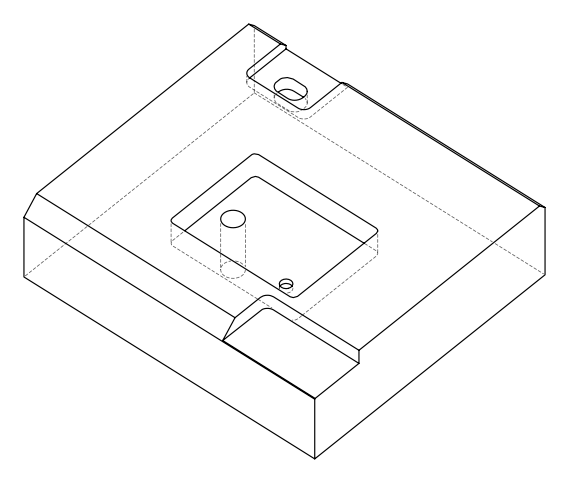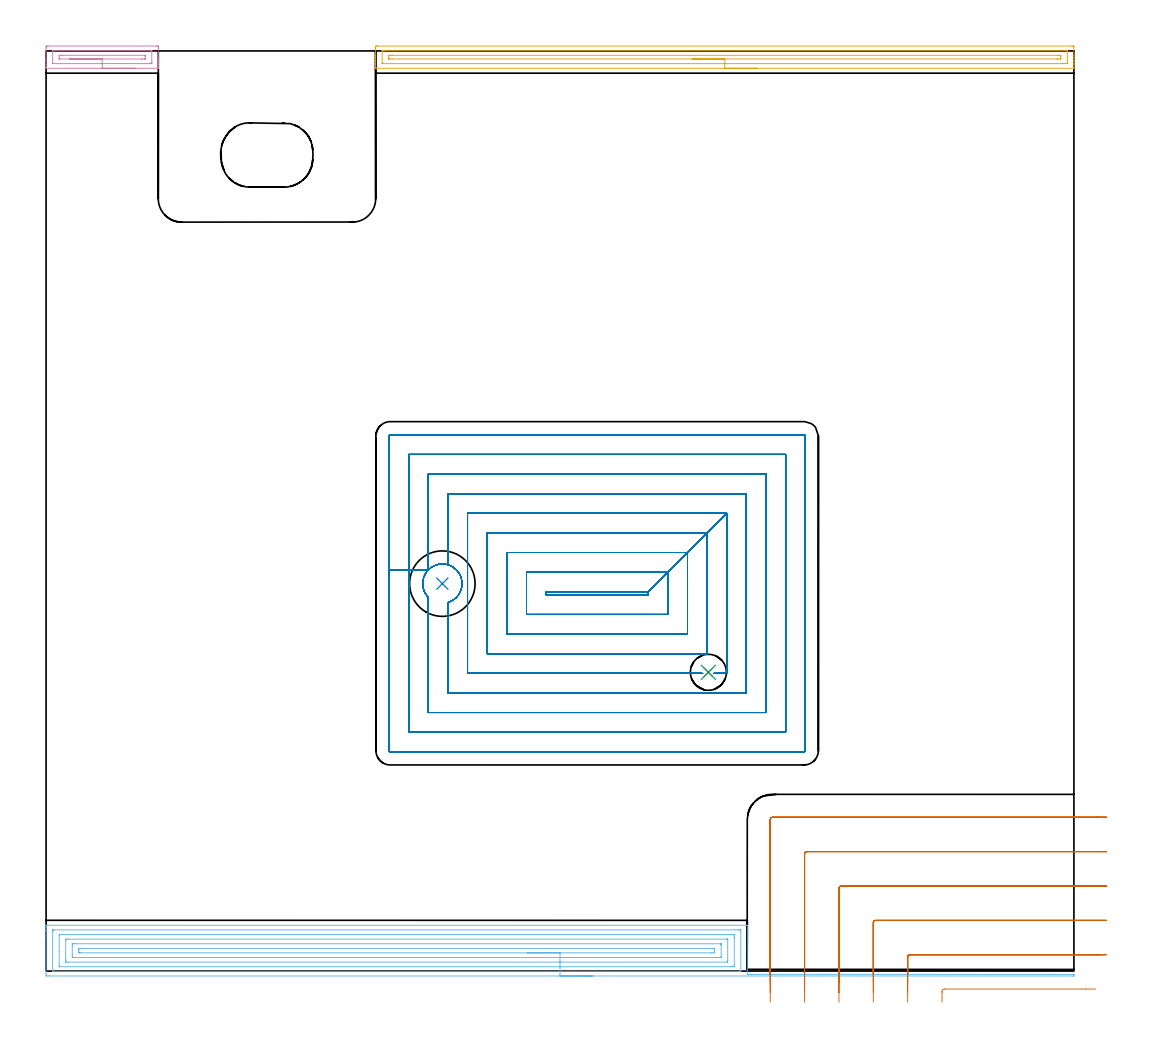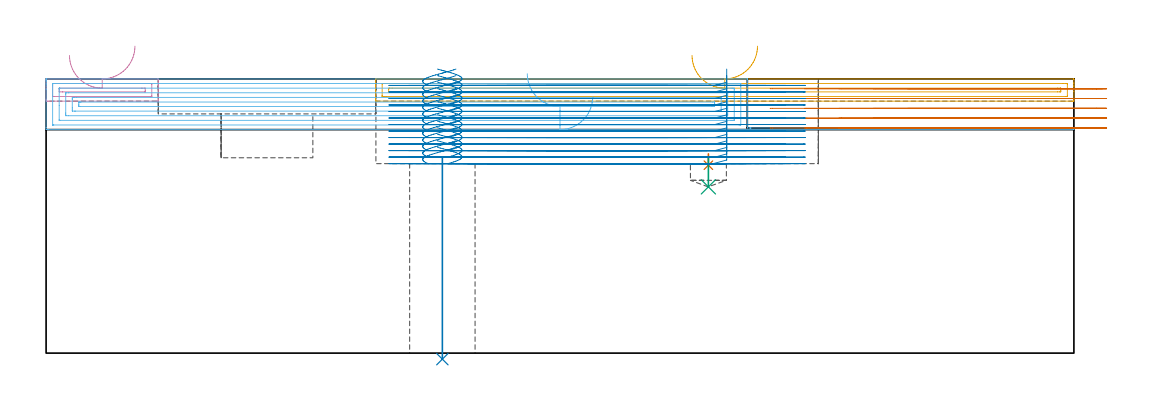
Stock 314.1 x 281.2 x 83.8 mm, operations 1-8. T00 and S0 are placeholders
(PLAN: 10 operations, 6 tool changes, 94.3 min)
(1 SPOT_DRILL | STEP1POCKET | NXT0321_9005460120000 | 0.03 min | 2820 mm3)
(2 INDEXABLE_INSERT_DRILL_THROUGH_HOLE_FROM_SOLID | STEP1HOLE | NXT0302_011 | 0.25 min | 26299 mm3)
(3 DRILL_BLIND_HOLE_INTO_CENTER | STEP1POCKET | NXT0301_081 | 0.04 min | 622 mm3)
(4 AREA_MILL | FG_CHAMFER_SURFACE | UGT0205_001 | 1 min | 894 mm3)
(5 AREA_MILL_1 | FG_CHAMFER_SURFACE_1 | UGT0205_001 | 5.3 min | 5034 mm3)
(6 AREA_MILL_2 | FG_CHAMFER_SURFACE_2 | UGT0205_001 | 11.34 min | 35741 mm3)
(7 MILL_CORNER_NOTCH_RECTANGULAR | CORNER_NOTCH_RECTANGULAR | UGT0201_103 | Follow Part, ap 3.5, ae 75% | 6.31 min | 70674 mm3)
(8 MILL_RECTANGULAR_POCKET | POCKET_RECTANGULAR_STRAIGHT | NXT0201_009 | Follow Part, ap 2, ae 75% | 64.68 min | 355910 mm3)
(9 MILL_RECTANGULAR_POCKET_1 | POCKET_RECTANGULAR_STRAIGHT_1 | UGT0201_103 | Follow Part, ap 3.5, ae 75% | 1.23 min | 11637 mm3)
(10 MILL_SLOT | SLOT_PARTIAL_RECTANGULAR | UGT0201_103 | Follow Part, ap 3.5, ae 75% | 4.06 min | 31557 mm3)
(TOOL NXT0321_9005460120000 | NC Spot Drill, 142deg, 12mm, Carbide, Uncoated | D12 PA142 FL30 Z2)
(TOOL NXT0302_011 | Index. Insert Drill 20mm [880-D2000L25-05] | D20 PA176 FL100 Z2)
(TOOL NXT0301_081 | Carbide Drill 11mm [860.1-1100-033A1-MM 2214] | D11 PA140 FL55 Z2)
(TOOL UGT0205_001 | Chamfer Mill 20 x 3 x 45 deg. | D20 FL50 Z2)
(TOOL UGT0201_103 | End Mill 14 mm | D14 FL19 Z2)
(TOOL NXT0201_009 | ENDMILL 8mm [2P460-0800-NA 1630] | D8 FL26 Z6)
(OP 1 SPOT_DRILL)
G17 G21 G94 G90
T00 M6
G54
G17 G0 G90 X202.4 Y91.3 S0 M3
G43 Z93.8 H0
G94 G81 G98 Z57.427 F250. R60.9
G80
M5
M2
(OP 2 INDEXABLE_INSERT_DRILL_THROUGH_HOLE_FROM_SOLID)
G17 G21 G94 G90
T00 M6
G54
G17 G0 G90 X121.1 Y118.4 S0 M3
G43 Z93.8 H1
G94 G81 G98 Z-1.849 F250. R59.9
G80
M5
M2
(OP 3 DRILL_BLIND_HOLE_INTO_CENTER)
G17 G21 G94 G90
T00 M6
G54
G17 G0 G90 X202.4 Y91.3 S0 M3
G43 Z93.8 H1
G94 G81 G98 Z50.8 F250. R59.9
G80
M5
M2
(OP 4 AREA_MILL)
G17 G21 G94 G90
T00 M6
G54
G17 G0 G90 X27.15 Y275.9 S1061 M3
G43 Z93.8 H0
G94 G1 X27.112 Z92.928 F250.
X26.998 Z92.063
X26.809 Z91.212
X26.547 Z90.38
X26.213 Z89.574
X25.81 Z88.8
X25.342 Z88.064
X24.81 Z87.372
X24.221 Z86.729
X23.578 Z86.14
X22.886 Z85.608
X22.15 Z85.14
X21.376 Z84.737
X20.57 Z84.403
X19.738 Z84.141
X18.887 Z83.952
X18.022 Z83.838
X17.15 Z83.8
X0.173
X0.01 Y275.902 Z83.788
X0.002 Y276.031 Z83.661
X0. Y276.166 Z83.534
Y276.438 Z83.262
Y277.116 Z82.579
Y278.329 Z81.368
Y278.863 Z80.831
Y282.09 Z77.606
X0.003 Y282.358 Z77.339
X0.01 Y282.693 Z77.004
X0.273 Y282.698 Z77.001
X0.62 Y282.7 Z77.
X33.68
X34.028 Y282.698 Z77.001
X34.29 Y282.693 Z77.004
X34.3 Y282.358 Z77.339
Y278.863 Z80.831
Y278.329 Z81.368
Y277.989 Z81.706
Y277.455 Z82.241
Y277.116 Z82.579
Y276.437 Z83.262
Y276.166 Z83.534
X34.298 Y276.031 Z83.661
X34.29 Y275.902 Z83.788
X34.127 Y275.9 Z83.8
X17.15
Y277.314 Z82.386
X2.204 Y277.315 Z82.385
X2.055 Y277.317 Z82.383
X2.019 Y277.319 Z82.381
X2.01 Y277.322 Z82.378
X2.006 Y277.331 Z82.369
X2.003 Y277.362 Z82.338
X2. Y277.514 Z82.186
Y281.008 Z78.692
X2.003 Y281.141 Z78.559
X2.007 Y281.247 Z78.453
X2.01 Y281.276 Z78.424
X2.022 Y281.279 Z78.421
X2.062 Y281.281 Z78.419
X2.407 Y281.285 Z78.415
X32.096
X32.245 Y281.283 Z78.417
X32.281 Y281.281 Z78.419
X32.29 Y281.278 Z78.422
X32.294 Y281.268 Z78.432
X32.297 Y281.238 Z78.462
X32.3 Y281.086 Z78.614
Y277.592 Z82.108
X32.297 Y277.459 Z82.241
X32.293 Y277.353 Z82.347
X32.29 Y277.324 Z82.376
X32.278 Y277.321 Z82.379
X32.238 Y277.319 Z82.381
X31.893 Y277.315 Z82.385
X17.15 Y277.314 Z82.386
Y278.728 Z80.972
X4.194 Y278.729 Z80.971
X4.057 Y278.732 Z80.968
X4.02 Y278.735 Z80.965
X4.01 Y278.738 Z80.962
X4.007 Y278.75 Z80.95
X4.002 Y278.8 Z80.9
X4.001 Y278.863 Z80.837
Y279.053 Z80.647
X4.008 Y279.737 Z79.963
X4.01 Y279.831 Z79.869
X4.019 Y279.865 Z79.835
X4.061 Y279.867 Z79.833
X4.194 Y279.869 Z79.831
X4.95 Y279.871 Z79.829
X5.088
X30.106
X30.243 Y279.868 Z79.832
X30.28 Y279.865 Z79.835
X30.29 Y279.862 Z79.838
X30.293 Y279.85 Z79.85
X30.298 Y279.8 Z79.9
X30.299 Y279.737 Z79.963
Y279.547 Z80.153
X30.292 Y278.863 Z80.837
X30.29 Y278.769 Z80.931
X30.281 Y278.735 Z80.965
X30.239 Y278.733 Z80.967
X30.106 Y278.731 Z80.969
X29.35 Y278.729 Z80.971
X29.212 Y278.728 Z80.972
X17.15
X16.278 Z81.01
X15.414 Z81.124
X14.562 Z81.312
X13.73 Z81.575
X12.924 Z81.909
X12.15 Z82.311
X11.414 Z82.78
X10.722 Z83.311
X10.079 Z83.901
X9.49 Z84.544
X8.959 Z85.236
X8.49 Z85.972
X8.087 Z86.745
X7.753 Z87.551
X7.491 Z88.383
X7.302 Z89.235
X7.188 Z90.1
X7.15 Z90.972
G0 Z93.8
M5
M2
(OP 5 AREA_MILL_1)
G17 G21 G94 G90
T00 M6
G54
G17 G0 G90 X217.4 Y275.9 S1061 M3
G43 Z93.8 H0
G94 G1 X217.362 Z92.928 F250.
X217.248 Z92.063
X217.059 Z91.212
X216.797 Z90.38
X216.463 Z89.574
X216.06 Z88.8
X215.591 Z88.064
X215.06 Z87.372
X214.471 Z86.729
X213.828 Z86.14
X213.136 Z85.608
X212.4 Z85.14
X211.626 Z84.737
X210.82 Z84.403
X209.988 Z84.141
X209.136 Z83.952
X208.272 Z83.838
X207.4 Z83.8
X100.848
X100.71 Y275.902 Z83.788
X100.702 Y276.012 Z83.68
X100.7 Y276.128 Z83.571
Y277.116 Z82.583
Y277.408 Z82.291
Y277.989 Z81.706
Y278.28 Z81.417
Y278.863 Z80.834
Y279.154 Z80.543
Y279.737 Z79.958
Y282.066 Z77.63
X100.703 Y282.358 Z77.339
X100.71 Y282.692 Z77.004
X100.947 Y282.697 Z77.001
X101.294 Y282.7 Z77.
X313.506
X313.852 Y282.697 Z77.001
X314.09 Y282.692 Z77.004
X314.1 Y282.358 Z77.339
Y279.737 Z79.958
Y279.154 Z80.543
Y278.863 Z80.834
Y278.28 Z81.417
Y277.989 Z81.706
Y277.408 Z82.291
Y277.116 Z82.583
Y276.128 Z83.571
X314.098 Y276.012 Z83.68
X314.09 Y275.902 Z83.788
X313.952 Y275.9 Z83.8
X207.4
Y277.314 Z82.386
X103.077 Y277.315 Z82.385
X102.873 Y277.316 Z82.384
X102.741 Y277.32 Z82.38
X102.715 Y277.321 Z82.379
X102.709 Y277.336 Z82.364
X102.705 Y277.359 Z82.341
X102.701 Y277.485 Z82.215
X102.7 Y280.98 Z78.72
X102.702 Y281.104 Z78.596
X102.705 Y281.202 Z78.498
X102.71 Y281.266 Z78.434
X102.718 Y281.279 Z78.421
X102.734 Y281.28 Z78.42
X103.077 Y281.284 Z78.416
X103.28 Y281.285 Z78.415
X103.969 Y281.286 Z78.414
X311.723 Y281.285 Z78.415
X311.927 Y281.284 Z78.416
X312.059 Y281.28 Z78.42
X312.085 Y281.279 Z78.421
X312.091 Y281.264 Z78.436
X312.095 Y281.241 Z78.459
X312.099 Y281.115 Z78.585
X312.1 Y277.62 Z82.08
X312.098 Y277.496 Z82.204
X312.095 Y277.398 Z82.302
X312.09 Y277.334 Z82.366
X312.082 Y277.321 Z82.379
X312.066 Y277.32 Z82.38
X311.723 Y277.315 Z82.385
X311.52 Y277.314 Z82.386
X310.831
X207.4
Y278.728 Z80.972
X105.752 Y278.729 Z80.971
X104.997 Y278.73 Z80.97
X104.861 Y278.732 Z80.968
X104.732 Y278.735 Z80.965
X104.71 Y278.863 Z80.837
X104.704 Y279.017 Z80.683
X104.702 Y279.737 Z79.963
X104.704 Y279.815 Z79.885
X104.709 Y279.854 Z79.846
X104.712 Y279.865 Z79.835
X104.728 Y279.867 Z79.833
X104.861 Y279.869 Z79.831
X105.615 Y279.871 Z79.829
X105.752 Y279.872 Z79.828
X309.048 Y279.871 Z79.829
X309.803 Y279.87 Z79.83
X309.939 Y279.868 Z79.832
X310.068 Y279.865 Z79.835
X310.09 Y279.737 Z79.963
X310.096 Y279.583 Z80.117
X310.098 Y278.863 Z80.837
X310.096 Y278.784 Z80.916
X310.091 Y278.746 Z80.954
X310.088 Y278.735 Z80.965
X310.072 Y278.733 Z80.967
X309.939 Y278.731 Z80.969
X309.185 Y278.728 Z80.972
X309.048
X207.4
X206.528 Z81.01
X205.663 Z81.124
X204.812 Z81.312
X203.98 Z81.575
X203.174 Z81.909
X202.4 Z82.311
X201.664 Z82.78
X200.972 Z83.311
X200.329 Z83.901
X199.74 Z84.544
X199.208 Z85.236
X198.74 Z85.972
X198.337 Z86.745
X198.003 Z87.551
X197.741 Z88.383
X197.552 Z89.235
X197.438 Z90.1
X197.4 Z90.972
G0 Z93.8
M5
M2
(OP 6 AREA_MILL_2)
G17 G21 G94 G90
T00 M6
G54
G17 G0 G90 X167.05 Y-1.5 S1061 M3
G43 Z93.8 H0
Z78.3
G94 G1 X167.012 Z77.428 F250.
X166.898 Z76.564
X166.709 Z75.712
X166.447 Z74.88
X166.113 Z74.074
X165.71 Z73.3
X165.242 Z72.564
X164.71 Z71.872
X164.121 Z71.229
X163.478 Z70.64
X162.786 Z70.108
X162.05 Z69.64
X161.276 Z69.237
X160.47 Z68.903
X159.638 Z68.641
X158.787 Z68.452
X157.922 Z68.338
X157.05 Z68.3
X0.625
X0.022 Y-1.494 Z68.304
X0.007 Y-1.492 Z68.306
X0. Y-0.891 Z68.906
Y10.713 Z80.508
Y12.143 Z81.939
Y12.499 Z82.294
Y13.21 Z83.01
Y13.515 Z83.314
X0.002 Y13.936 Z83.728
X0.005 Y13.972 Z83.763
X0.009 Y13.997 Z83.788
X0.178 Y14. Z83.8
X214.257
X214.29 Y13.994 Z83.792
X214.3 Y13.976 Z83.774
Y-1. Z68.8
X215.127
X215.151 Z68.798
X215.161 Z68.797
X215.309 Z68.8
X215.419
X313.922
X314.09 Y-1.003 Z68.789
X314.095 Y-1.131 Z68.661
X314.097 Y-1.492 Z68.306
X314.063 Y-1.495 Z68.305
X313.922 Y-1.5 Z68.3
X157.05
Y-0.086 Z69.714
X2.326
X2.151 Y-0.084 Z69.716
X2.036 Y-0.08 Z69.72
X2.008 Y-0.078 Z69.722
X2.005 Y-0.074 Z69.726
X2.003 Y-0.058 Z69.742
X2.001 Y0.001 Z69.801
X2. Y12.018 Z81.818
X2.003 Y12.499 Z82.299
X2.006 Y12.55 Z82.35
X2.01 Y12.573 Z82.373
X2.019 Y12.579 Z82.379
X2.065 Y12.581 Z82.381
X2.239 Y12.585 Z82.385
X2.326 Y12.586 Z82.386
X2.413
X211.662
X211.837 Y12.585 Z82.385
X212.185 Y12.581 Z82.381
X212.28 Y12.579 Z82.379
X212.291 Y12.57 Z82.37
X212.294 Y12.547 Z82.347
X212.297 Y12.499 Z82.299
X212.3 Y11.775 Z81.575
X212.299 Y0.001 Z69.801
X212.298 Y-0.044 Z69.756
X212.294 Y-0.066 Z69.734
X212.292 Y-0.073 Z69.727
X212.27 Y-0.079 Z69.721
X211.924 Y-0.084 Z69.716
X211.75 Y-0.085 Z69.715
X157.05 Y-0.086 Z69.714
Y1.328 Z71.128
X4.201 Y1.329 Z71.129
X4.048 Y1.33 Z71.13
X4.023 Y1.332 Z71.132
X4.015 Y1.334 Z71.134
X4.01 Y1.347 Z71.147
X4.004 Y1.453 Z71.253
X4.001 Y1.586 Z71.386
X4. Y5.904 Z75.704
X4.001 Y10.912 Z80.712
X4.007 Y11.114 Z80.914
X4.01 Y11.165 Z80.965
X4.03 Y11.167 Z80.967
X4.086 Y11.169 Z80.969
X4.201 Y11.171 Z80.971
X209.329
X209.788 Y11.17 Z80.97
X210.227 Y11.167 Z80.967
X210.286 Y11.164 Z80.964
X210.294 Y11.1 Z80.9
X210.298 Y10.713 Z80.513
X210.3 Y10.202 Z80.002
Y9.821 Z79.621
X210.299 Y1.787 Z71.587
X210.297 Y1.531 Z71.331
X210.293 Y1.403 Z71.203
X210.29 Y1.344 Z71.144
X210.24 Y1.335 Z71.135
X209.788 Y1.331 Z71.131
X209.352 Y1.329 Z71.129
X157.05 Y1.328 Z71.128
Y2.743 Z72.543
X6.818
X6.046 Y2.75 Z72.55
X6.01 Y2.753 Z72.553
X6.007 Y2.801 Z72.601
X6.003 Y2.909 Z72.709
X6.001 Y3.126 Z72.926
X6. Y3.56 Z73.36
X6.001 Y9.368 Z79.168
X6.003 Y9.589 Z79.389
X6.007 Y9.698 Z79.498
X6.01 Y9.747 Z79.547
X6.058 Y9.751 Z79.551
X6.882 Y9.757 Z79.557
X6.946
X208.063
X208.209 Y9.755 Z79.555
X208.28 Y9.752 Z79.552
X208.29 Y9.75 Z79.55
X208.294 Y9.741 Z79.541
X208.298 Y9.72 Z79.52
X208.299 Y9.669 Z79.469
X208.3 Y9.521 Z79.321
Y3.272 Z73.072
X208.297 Y2.972 Z72.772
X208.291 Y2.773 Z72.573
X208.289 Y2.748 Z72.548
X208.283 Y2.747 Z72.547
X208.259 Y2.744 Z72.544
X208.207 Y2.743 Z72.543
X208.
X157.05
Y4.157 Z73.957
X8.978
X8.67 Y4.158 Z73.958
X8.08 Y4.161 Z73.961
X8.028 Y4.164 Z73.964
X8.01 Y4.174 Z73.974
X8.004 Y4.237 Z74.037
X8.002 Y4.465 Z74.265
X8. Y5.133 Z74.933
Y7.812 Z77.612
X8.001 Y8.035 Z77.835
X8.002 Y8.203 Z78.003
X8.006 Y8.286 Z78.086
X8.01 Y8.326 Z78.126
X8.018 Y8.336 Z78.136
X8.054 Y8.338 Z78.138
X8.363 Y8.342 Z78.142
X8.67 Y8.343 Z78.143
X9.256
X206.212 Y8.342 Z78.142
X206.256 Y8.341 Z78.141
X206.281 Y8.339 Z78.139
X206.289 Y8.338 Z78.138
X206.292 Y8.298 Z78.098
X206.298 Y8.123 Z77.923
X206.3 Y8.035 Z77.835
Y7.948 Z77.748
X206.298 Y4.378 Z74.178
X206.292 Y4.289 Z74.089
X206.28 Y4.164 Z73.964
X206.212 Y4.163 Z73.963
X205.625 Y4.158 Z73.958
X205.318 Y4.157 Z73.957
X204.733
X157.05
Y5.571 Z75.371
X10.458 Y5.572 Z75.372
X10.242 Y5.573 Z75.373
X10.082 Y5.576 Z75.376
X10.01 Y5.578 Z75.378
X10.008 Y5.62 Z75.42
X10.002 Y5.812 Z75.612
X10.001 Y6.25 Z76.05
Y6.706 Z76.506
X10.006 Y6.859 Z76.659
X10.01 Y6.913 Z76.713
X10.018 Y6.922 Z76.722
X10.034 Y6.924 Z76.724
X10.118 Y6.927 Z76.727
X10.458 Y6.928 Z76.728
X10.672 Y6.929 Z76.729
X203.745
X204.249 Y6.927 Z76.727
X204.277 Y6.925 Z76.725
X204.287 Y6.923 Z76.723
X204.29 Y6.912 Z76.712
X204.296 Y6.836 Z76.636
X204.299 Y6.682 Z76.482
X204.3 Y6.374 Z76.174
Y6.25 Z76.05
X204.297 Y5.866 Z75.666
X204.293 Y5.674 Z75.474
X204.29 Y5.584 Z75.384
X204.204 Y5.578 Z75.378
X203.531 Y5.573 Z75.373
X203.316 Y5.572 Z75.372
X157.05 Y5.571 Z75.371
X156.178 Z75.409
X155.314 Z75.523
X154.462 Z75.712
X153.63 Z75.974
X152.824 Z76.308
X152.05 Z76.711
X151.314 Z77.18
X150.622 Z77.711
X149.979 Z78.3
X149.39 Z78.943
X148.858 Z79.635
X148.39 Z80.371
X147.987 Z81.145
X147.653 Z81.951
X147.391 Z82.783
X147.202 Z83.635
X147.088 Z84.5
X147.05 Z85.371
G0 Z93.8
M5
M2
(OP 7 MILL_CORNER_NOTCH_RECTANGULAR)
G17 G21 G94 G90
T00 M6
G54
G17 G0 G90 X322.845 Y5. S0 M3
G43 Z93.8 H0
Z80.8
G94 G1 X319.845 F250.
X263.996 F500.
G3 X263.3 Y4.304 R0.7
G1 Y2.
X263.298 Y-1. F250.
G0 Z93.8
X324.1 Y15.5
Z80.8
G1 X321.1
X253.496 F500.
G3 X252.8 Y14.804 R0.7
G1 Y4.304
Y2.
X252.798 Y-1. F250.
G0 Z93.8
X324.1 Y26.
Z80.8
G1 X321.1
X242.996 F500.
G3 X242.3 Y25.304 R0.7
G1 Y14.804
Y2.
X242.296 Y-1. F250.
G0 Z93.8
X324.1 Y36.5
Z80.8
G1 X321.1
X232.496 F500.
G3 X231.8 Y35.804 R0.7
G1 Y25.304
Y2.
X231.793 Y-1. F250.
G0 Z93.8
X324.1 Y47.
Z80.8
G1 X321.1
X222. F500.
G3 X221.3 Y46.3 R0.7
G1 Y2.026
Y-0.975 F250.
G0 Z93.8
X322.845 Y5.
Z77.8
G1 X319.845
X263.996 F500.
G3 X263.3 Y4.304 R0.7
G1 Y2.
Y-1. F250.
G0 Z93.8
X324.1 Y15.5
Z77.8
G1 X321.1
X253.496 F500.
G3 X252.8 Y14.804 R0.7
G1 Y2.
Y-1. F250.
G0 Z93.8
X324.1 Y26.
Z77.8
G1 X321.1
X242.996 F500.
G3 X242.3 Y25.304 R0.7
G1 Y2.
Y-1. F250.
G0 Z93.8
X324.1 Y36.5
Z77.8
G1 X321.1
X232.496 F500.
G3 X231.8 Y35.804 R0.7
G1 Y2.
Y-1. F250.
G0 Z93.8
X324.1 Y47.
Z77.8
G1 X321.1
X222. F500.
G3 X221.3 Y46.3 R0.7
G1 Y2.
Y-1. F250.
G0 Z93.8
X323.937 Y5.
Z74.8
G1 X320.937
X263.996 F500.
G3 X263.3 Y4.304 R0.7
G1 Y-0.5
Y-3.5 F250.
G0 Z93.8
X324.1 Y15.5
Z74.8
G1 X321.1
X253.496 F500.
G3 X252.8 Y14.804 R0.7
G1 Y-0.5
Y-3.5 F250.
G0 Z93.8
X324.1 Y26.
Z74.8
G1 X321.1
X242.996 F500.
G3 X242.3 Y25.304 R0.7
G1 Y-0.5
Y-3.5 F250.
G0 Z93.8
X324.1 Y36.5
Z74.8
G1 X321.1
X232.496 F500.
G3 X231.8 Y35.804 R0.7
G1 Y-0.5
Y-3.5 F250.
G0 Z93.8
X324.1 Y47.
Z74.8
G1 X321.1
X222. F500.
G3 X221.3 Y46.3 R0.7
G1 Y-0.5
Y-3.5 F250.
G0 Z93.8
X324.1 Y5.
Z71.8
G1 X321.1
X263.996 F500.
G3 X263.3 Y4.304 R0.7
G1 Y-3.5
Y-6.5 F250.
G0 Z93.8
X324.1 Y15.5
Z71.8
G1 X321.1
X253.496 F500.
G3 X252.8 Y14.804 R0.7
G1 Y-3.5
Y-6.5 F250.
G0 Z93.8
X324.1 Y26.
Z71.8
G1 X321.1
X242.996 F500.
G3 X242.3 Y25.304 R0.7
G1 Y-3.5
Y-6.5 F250.
G0 Z93.8
X324.1 Y36.5
Z71.8
G1 X321.1
X232.496 F500.
G3 X231.8 Y35.804 R0.7
G1 Y-3.5
Y-6.5 F250.
G0 Z93.8
X324.1 Y47.
Z71.8
G1 X321.1
X222. F500.
G3 X221.3 Y46.3 R0.7
G1 Y-3.5
Y-6.5 F250.
G0 Z93.8
X320.704 Y-5.5
Z68.8
G1 X317.704
X274.495 F500.
G3 X273.8 Y-6.195 R0.7
G2 X273.801 Y-6.499 R52.5
G1 Y-9.499 F250.
G0 Z93.8
X324.1 Y5.
Z68.8
G1 X321.1
X263.996 F500.
G3 X263.3 Y4.304 R0.7
G1 Y-6.499
Y-9.499 F250.
G0 Z93.8
X324.1 Y15.5
Z68.8
G1 X321.1
X253.496 F500.
G3 X252.8 Y14.804 R0.7
G1 Y-6.499
Y-9.499 F250.
G0 Z93.8
X324.1 Y26.
Z68.8
G1 X321.1
X242.996 F500.
G3 X242.3 Y25.304 R0.7
G1 Y-6.499
Y-9.499 F250.
G0 Z93.8
X324.1 Y36.5
Z68.8
G1 X321.1
X232.496 F500.
G3 X231.8 Y35.804 R0.7
G1 Y-6.499
Y-9.499 F250.
G0 Z93.8
X324.1 Y47.
Z68.8
G1 X321.1
X222. F500.
G3 X221.3 Y46.3 R0.7
G1 Y-6.499
Y-9.499 F250.
G0 Z93.8
M5
M2
(OP 8 MILL_RECTANGULAR_POCKET)
G17 G21 G94 G90
T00 M6
G54
G17 G0 G90 X208. Y106.003 S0 M3
G43 Z93.8 H1
Z86.8
G94 G1 Y91. Z82.78 F250.
X204.371 Z81.808
X208. F500.
Y139.9
X184. Y115.9
X152.8
Y115.
X184.
Y115.9
X190. Y121.9
X146.8
Y109.
X190.
Y121.9
X196. Y127.9
X140.8
Y103.
X196.
Y127.9
X202. Y133.9
X134.8
Y97.
X202.
Y133.9
X208. Y139.9
X128.8
Y91.
X200.433
G0 X119.608 Y124.203 Z86.8
G1 X119.883 Y124.282 Z86.723 F250.
X120.762 Y124.398 Z86.486
X121.108 Z86.393
X121.337 Z86.331
X121.566 Y124.38 Z86.27
X121.911 Y124.353 Z86.177
X122.852 Y124.145 Z85.919
X123.747 Y123.79 Z85.661
X124.574 Y123.297 Z85.403
X125.312 Y122.678 Z85.145
X125.941 Y121.949 Z84.887
X126.446 Y121.129 Z84.629
X126.814 Y120.239 Z84.371
X127.035 Y119.302 Z84.113
X127.104 Y118.341 Z83.855
X127.018 Y117.382 Z83.597
X126.78 Y116.449 Z83.339
X126.397 Y115.566 Z83.081
X126.217 Y115.269 Z82.988
X126.034 Y114.974 Z82.895
X125.635 Y114.462 Z82.721
X125.182 Y113.997 Z82.547
X124.914 Y113.776 Z82.454
X124.646 Y113.556 Z82.361
X123.918 Y113.1 Z82.131
X123.133 Y112.752 Z81.901
X122.8 Y112.653 Z81.808
Y85. F500.
X214.
Y145.9
X122.8
Y124.15
G0 X125.252 Y122.728 Z86.8
G1 X124.574 Y123.297 Z86.563 F250.
X123.747 Y123.79 Z86.305
X122.852 Y124.145 Z86.047
X121.911 Y124.353 Z85.789
X121.566 Y124.38 Z85.696
X121.337 Y124.398 Z85.634
X121.108 Z85.573
X120.762 Z85.48
X119.883 Y124.282 Z85.243
X119.031 Y124.038 Z85.005
X118.224 Y123.672 Z84.768
X117.479 Y123.191 Z84.53
X116.813 Y122.606 Z84.293
X116.241 Y121.929 Z84.055
X115.774 Y121.176 Z83.818
X115.423 Y120.362 Z83.58
X115.328 Y120.028 Z83.487
X115.234 Y119.695 Z83.394
X115.182 Y119.433 Z83.323
X115.142 Y119.088 Z83.23
X115.103 Y118.743 Z83.137
X115.124 Y117.821 Z82.89
X115.286 Y116.912 Z82.642
X115.584 Y116.039 Z82.395
X116.011 Y115.221 Z82.148
X116.558 Y114.478 Z81.901
X116.8 Y114.229 Z81.808
Y79. F500.
X220.
Y151.9
X116.8
Y122.578
X110.8
Y73.
X226.
Y157.9
X110.8
Y122.578
X104.8
Y67.4
G3 X105.2 Y67. R0.4
G1 X231.6
G3 X232. Y67.4 R0.4
G1 Y163.5
G3 X231.6 Y163.9 R0.4
G1 X105.2
G3 X104.8 Y163.5 R0.4
G1 Y122.578
Y121.578
G0 X208. Y106.003 Z84.808
G1 Y91. Z80.788 F250.
X204.371 Z79.815
X208. F500.
Y139.9
X184. Y115.9
X152.8
Y115.
X184.
Y115.9
X190. Y121.9
X146.8
Y109.
X190.
Y121.9
X196. Y127.9
X140.8
Y103.
X196.
Y127.9
X202. Y133.9
X134.8
Y97.
X202.
Y133.9
X208. Y139.9
X128.8
Y91.
X200.433
G0 X119.607 Y124.201 Z84.808
G1 X119.925 Y124.29 Z84.719 F250.
X120.832 Y124.402 Z84.474
X121.566 Y124.38 Z84.277
X121.911 Y124.353 Z84.185
X122.842 Y124.148 Z83.929
X123.729 Y123.799 Z83.674
X124.549 Y123.314 Z83.419
X125.283 Y122.706 Z83.163
X125.911 Y121.99 Z82.908
X126.418 Y121.183 Z82.653
X126.792 Y120.306 Z82.397
X127.022 Y119.382 Z82.142
X127.104 Y118.432 Z81.887
X127.034 Y117.482 Z81.631
X126.815 Y116.554 Z81.376
X126.453 Y115.673 Z81.121
X126.037 Y114.978 Z80.904
X125.449 Y114.26 Z80.655
X124.758 Y113.64 Z80.406
X123.98 Y113.133 Z80.157
X123.133 Y112.752 Z79.908
X122.8 Y112.653 Z79.815
Y85. F500.
X214.
Y145.9
X122.8
Y124.15
G0 X125.254 Y122.73 Z84.808
G1 X124.549 Y123.314 Z84.562 F250.
X123.729 Y123.799 Z84.307
X122.842 Y124.148 Z84.051
X121.911 Y124.353 Z83.796
X121.179 Y124.398 Z83.599
X120.832 Y124.402 Z83.506
X119.925 Y124.29 Z83.261
X119.044 Y124.043 Z83.017
X118.212 Y123.665 Z82.772
X117.446 Y123.166 Z82.527
X116.765 Y122.556 Z82.282
X116.184 Y121.849 Z82.037
X115.717 Y121.063 Z81.792
X115.375 Y120.216 Z81.547
X115.165 Y119.326 Z81.302
X115.131 Y118.981 Z81.209
X115.098 Y118.635 Z81.116
X115.135 Y117.723 Z80.871
X115.309 Y116.826 Z80.626
X115.616 Y115.966 Z80.382
X116.049 Y115.162 Z80.137
X116.558 Y114.479 Z79.908
X116.8 Y114.229 Z79.815
Y79. F500.
X220.
Y151.9
X116.8
Y122.577
X110.8
Y73.
X226.
Y157.9
X110.8
Y122.577
X104.8
Y67.4
G3 X105.2 Y67. R0.4
G1 X231.6
G3 X232. Y67.4 R0.4
G1 Y163.5
G3 X231.6 Y163.9 R0.4
G1 X105.2
G3 X104.8 Y163.5 R0.4
G1 Y122.577
Y121.577
G0 X208. Y106.003 Z82.815
G1 Y91. Z78.795 F250.
X204.371 Z77.823
X208. F500.
Y139.9
X184. Y115.9
X152.8
Y115.
X184.
Y115.9
X190. Y121.9
X146.8
Y109.
X190.
Y121.9
X196. Y127.9
X140.8
Y103.
X196.
Y127.9
X202. Y133.9
X134.8
Y97.
X202.
Y133.9
X208. Y139.9
X128.8
Y91.
X200.433
G0 X119.609 Y124.202 Z82.815
G1 X119.923 Y124.29 Z82.728 F250.
X120.831 Y124.402 Z82.483
X121.566 Y124.38 Z82.286
X121.911 Y124.353 Z82.193
X121.964 Y124.346 Z82.179
X122.303 Y124.276 Z82.086
X122.643 Y124.206 Z81.993
X123.537 Y123.891 Z81.739
X124.37 Y123.438 Z81.485
X125.121 Y122.861 Z81.231
X125.773 Y122.172 Z80.977
X126.308 Y121.39 Z80.723
X126.713 Y120.533 Z80.469
X126.979 Y119.623 Z80.215
X127.098 Y118.682 Z79.961
X127.068 Y117.735 Z79.707
X126.889 Y116.804 Z79.453
X126.566 Y115.912 Z79.199
X126.404 Y115.606 Z79.106
X126.242 Y115.299 Z79.013
X125.771 Y114.629 Z78.794
X125.214 Y114.029 Z78.574
X124.58 Y113.511 Z78.355
X123.882 Y113.083 Z78.135
X123.133 Y112.753 Z77.916
X122.8 Y112.654 Z77.823
Y85. F500.
X214.
Y145.9
X122.8
Y124.152
G0 X125.248 Y122.726 Z82.815
G1 X125.121 Y122.861 Z82.766 F250.
X124.37 Y123.438 Z82.512
X123.537 Y123.891 Z82.258
X122.643 Y124.206 Z82.004
X121.911 Y124.353 Z81.804
X121.177 Y124.398 Z81.607
X120.831 Y124.402 Z81.514
X119.923 Y124.29 Z81.269
X119.043 Y124.043 Z81.024
X118.211 Y123.665 Z80.779
X117.446 Y123.165 Z80.534
X116.765 Y122.555 Z80.289
X116.184 Y121.849 Z80.044
X115.717 Y121.063 Z79.799
X115.375 Y120.216 Z79.554
X115.165 Y119.326 Z79.309
X115.131 Y118.981 Z79.216
X115.098 Y118.635 Z79.123
X115.135 Y117.722 Z78.879
X115.309 Y116.826 Z78.634
X115.616 Y115.966 Z78.389
X116.049 Y115.162 Z78.144
X116.558 Y114.479 Z77.916
X116.8 Y114.229 Z77.823
Y79. F500.
X220.
Y151.9
X116.8
Y122.577
X110.8
Y73.
X226.
Y157.9
X110.8
Y122.577
X104.8
Y67.4
G3 X105.2 Y67. R0.4
G1 X231.6
G3 X232. Y67.4 R0.4
G1 Y163.5
G3 X231.6 Y163.9 R0.4
G1 X105.2
G3 X104.8 Y163.5 R0.4
G1 Y122.577
Y121.577
G0 X208. Y106.003 Z80.823
G1 Y91. Z76.803 F250.
X204.371 Z75.831
X208. F500.
Y139.9
X184. Y115.9
X152.8
Y115.
X184.
Y115.9
X190. Y121.9
X146.8
Y109.
X190.
Y121.9
X196. Y127.9
X140.8
Y103.
X196.
Y127.9
X202. Y133.9
X134.8
Y97.
X202.
Y133.9
X208. Y139.9
X128.8
Y91.
X200.433
G0 X119.607 Y124.203 Z80.823
G1 X120.276 Y124.35 Z80.639 F250.
X121.22 Y124.407 Z80.386
X121.566 Y124.38 Z80.293
X121.911 Y124.353 Z80.2
X122.78 Y124.167 Z79.962
X123.611 Y123.855 Z79.724
X124.387 Y123.424 Z79.486
X125.092 Y122.884 Z79.249
X125.709 Y122.246 Z79.011
X126.226 Y121.524 Z78.773
X126.631 Y120.733 Z78.535
X126.915 Y119.892 Z78.297
X127.072 Y119.018 Z78.059
X127.098 Y118.131 Z77.821
X127.063 Y117.786 Z77.728
X127.028 Y117.441 Z77.635
X126.848 Y116.661 Z77.421
X126.566 Y115.912 Z77.206
X126.404 Y115.606 Z77.114
X126.242 Y115.299 Z77.021
X125.771 Y114.629 Z76.801
X125.214 Y114.029 Z76.582
X124.58 Y113.511 Z76.362
X123.882 Y113.083 Z76.143
X123.133 Y112.753 Z75.924
X122.8 Y112.654 Z75.831
Y85. F500.
X214.
Y145.9
X122.8
Y124.15
G0 X125.248 Y122.723 Z80.823
G1 X125.092 Y122.884 Z80.763 F250.
X124.387 Y123.424 Z80.525
X123.611 Y123.855 Z80.287
X122.78 Y124.167 Z80.049
X121.911 Y124.353 Z79.811
X121.566 Y124.38 Z79.718
X121.22 Y124.407 Z79.626
X120.276 Y124.35 Z79.372
X119.353 Y124.147 Z79.119
X118.473 Y123.801 Z78.866
X117.659 Y123.321 Z78.612
X116.929 Y122.72 Z78.359
X116.303 Y122.012 Z78.106
X115.795 Y121.215 Z77.852
X115.418 Y120.348 Z77.599
X115.182 Y119.433 Z77.346
X115.142 Y119.088 Z77.253
X115.103 Y118.743 Z77.16
X115.124 Y117.821 Z76.913
X115.286 Y116.912 Z76.665
X115.584 Y116.039 Z76.418
X116.011 Y115.221 Z76.171
X116.558 Y114.478 Z75.924
X116.8 Y114.229 Z75.831
Y79. F500.
X220.
Y151.9
X116.8
Y122.578
X110.8
Y73.
X226.
Y157.9
X110.8
Y122.578
X104.8
Y67.4
G3 X105.2 Y67. R0.4
G1 X231.6
G3 X232. Y67.4 R0.4
G1 Y163.5
G3 X231.6 Y163.9 R0.4
G1 X105.2
G3 X104.8 Y163.5 R0.4
G1 Y122.578
Y121.578
G0 X208. Y106.003 Z78.831
G1 Y91. Z74.811 F250.
X204.371 Z73.838
X208. F500.
Y139.9
X184. Y115.9
X152.8
Y115.
X184.
Y115.9
X190. Y121.9
X146.8
Y109.
X190.
Y121.9
X196. Y127.9
X140.8
Y103.
X196.
Y127.9
X202. Y133.9
X134.8
Y97.
X202.
Y133.9
X208. Y139.9
X128.8
Y91.
X200.433
G0 X119.607 Y124.202 Z78.831
G1 X120.276 Y124.35 Z78.647 F250.
X121.22 Y124.407 Z78.394
X121.566 Y124.38 Z78.301
X121.911 Y124.353 Z78.208
X122.826 Y124.153 Z77.957
X123.698 Y123.814 Z77.706
X124.507 Y123.344 Z77.456
X125.233 Y122.754 Z77.205
X125.859 Y122.059 Z76.954
X126.37 Y121.274 Z76.703
X126.752 Y120.421 Z76.453
X126.998 Y119.518 Z76.202
X127.101 Y118.588 Z75.951
X127.058 Y117.653 Z75.701
X126.871 Y116.736 Z75.45
X126.544 Y115.86 Z75.199
X126.216 Y115.269 Z75.018
X126.034 Y114.973 Z74.925
X125.446 Y114.256 Z74.677
X124.756 Y113.638 Z74.428
X123.978 Y113.132 Z74.18
X123.133 Y112.752 Z73.931
X122.8 Y112.653 Z73.838
Y85. F500.
X214.
Y145.9
X122.8
Y124.15
G0 X125.255 Y122.73 Z78.831
G1 X125.233 Y122.754 Z78.822 F250.
X124.507 Y123.344 Z78.571
X123.698 Y123.814 Z78.321
X122.826 Y124.153 Z78.07
X121.911 Y124.353 Z77.819
X121.566 Y124.38 Z77.726
X121.22 Y124.407 Z77.633
X120.276 Y124.35 Z77.38
X119.353 Y124.147 Z77.127
X118.473 Y123.801 Z76.873
X117.659 Y123.321 Z76.62
X116.929 Y122.72 Z76.367
X116.303 Y122.012 Z76.113
X115.795 Y121.215 Z75.86
X115.418 Y120.348 Z75.607
X115.182 Y119.433 Z75.354
X115.142 Y119.088 Z75.261
X115.103 Y118.743 Z75.168
X115.124 Y117.821 Z74.92
X115.286 Y116.912 Z74.673
X115.584 Y116.039 Z74.426
X116.011 Y115.221 Z74.179
X116.558 Y114.478 Z73.931
X116.8 Y114.229 Z73.838
Y79. F500.
X220.
Y151.9
X116.8
Y122.578
X110.8
Y73.
X226.
Y157.9
X110.8
Y122.578
X104.8
Y67.4
G3 X105.2 Y67. R0.4
G1 X231.6
G3 X232. Y67.4 R0.4
G1 Y163.5
G3 X231.6 Y163.9 R0.4
G1 X105.2
G3 X104.8 Y163.5 R0.4
G1 Y122.578
Y121.578
G0 X208. Y106.003 Z76.838
G1 Y91. Z72.818 F250.
X204.371 Z71.846
X208. F500.
Y139.9
X184. Y115.9
X152.8
Y115.
X184.
Y115.9
X190. Y121.9
X146.8
Y109.
X190.
Y121.9
X196. Y127.9
X140.8
Y103.
X196.
Y127.9
X202. Y133.9
X134.8
Y97.
X202.
Y133.9
X208. Y139.9
X128.8
Y91.
X200.433
G0 X119.607 Y124.201 Z76.838
G1 X119.932 Y124.292 Z76.748 F250.
X120.827 Y124.401 Z76.506
X121.563 Y124.381 Z76.309
X121.99 Y124.341 Z76.194
X122.921 Y124.123 Z75.938
X123.806 Y123.761 Z75.681
X124.622 Y123.262 Z75.425
X125.349 Y122.64 Z75.169
X125.968 Y121.912 Z74.913
X126.464 Y121.094 Z74.656
X126.824 Y120.208 Z74.4
X127.039 Y119.276 Z74.144
X127.103 Y118.321 Z73.888
X127.016 Y117.369 Z73.631
X126.778 Y116.443 Z73.375
X126.397 Y115.566 Z73.119
X125.993 Y114.915 Z72.914
X125.409 Y114.218 Z72.67
X124.727 Y113.617 Z72.426
X123.963 Y113.124 Z72.183
X123.133 Y112.753 Z71.939
X122.8 Y112.654 Z71.846
Y85. F500.
X214.
Y145.9
X122.8
Y124.15
G0 X125.25 Y122.725 Z76.838
G1 X124.622 Y123.262 Z76.617 F250.
X123.806 Y123.761 Z76.361
X122.921 Y124.123 Z76.105
X121.99 Y124.341 Z75.848
X121.369 Y124.395 Z75.681
X121.174 Y124.398 Z75.629
X120.827 Y124.401 Z75.536
X119.932 Y124.292 Z75.294
X119.063 Y124.05 Z75.053
X118.24 Y123.681 Z74.811
X117.482 Y123.193 Z74.569
X116.805 Y122.597 Z74.328
X116.225 Y121.907 Z74.086
X115.754 Y121.137 Z73.845
X115.404 Y120.307 Z73.603
X115.182 Y119.433 Z73.361
X115.142 Y119.088 Z73.268
X115.103 Y118.743 Z73.175
X115.124 Y117.821 Z72.928
X115.286 Y116.912 Z72.681
X115.584 Y116.039 Z72.434
X116.011 Y115.221 Z72.186
X116.558 Y114.478 Z71.939
X116.8 Y114.229 Z71.846
Y79. F500.
X220.
Y151.9
X116.8
Y122.578
X110.8
Y73.
X226.
Y157.9
X110.8
Y122.578
X104.8
Y67.4
G3 X105.2 Y67. R0.4
G1 X231.6
G3 X232. Y67.4 R0.4
G1 Y163.5
G3 X231.6 Y163.9 R0.4
G1 X105.2
G3 X104.8 Y163.5 R0.4
G1 Y122.578
Y121.578
G0 X208. Y106.003 Z74.846
G1 Y91. Z70.826 F250.
X204.371 Z69.854
X208. F500.
Y139.9
X184. Y115.9
X152.8
Y115.
X184.
Y115.9
X190. Y121.9
X146.8
Y109.
X190.
Y121.9
X196. Y127.9
X140.8
Y103.
X196.
Y127.9
X202. Y133.9
X134.8
Y97.
X202.
Y133.9
X208. Y139.9
X128.8
Y91.
X200.433
G0 X119.613 Y124.203 Z74.846
G1 X119.932 Y124.292 Z74.757 F250.
X120.827 Y124.401 Z74.516
X121.563 Y124.381 Z74.318
X121.909 Y124.353 Z74.225
X121.963 Y124.346 Z74.211
X122.303 Y124.276 Z74.118
X122.642 Y124.206 Z74.025
X123.493 Y123.91 Z73.784
X124.29 Y123.49 Z73.542
X125.015 Y122.955 Z73.301
X125.652 Y122.318 Z73.059
X126.187 Y121.592 Z72.818
X126.607 Y120.796 Z72.576
X126.904 Y119.945 Z72.335
X127.07 Y119.059 Z72.094
X127.101 Y118.159 Z71.852
X126.998 Y117.264 Z71.611
X126.762 Y116.394 Z71.369
X126.399 Y115.569 Z71.128
X126.219 Y115.274 Z71.035
X126.109 Y115.095 Z70.979
X125.987 Y114.924 Z70.923
X125.785 Y114.642 Z70.829
X125.225 Y114.037 Z70.609
X124.589 Y113.515 Z70.388
X123.887 Y113.084 Z70.168
X123.133 Y112.753 Z69.947
X122.8 Y112.654 Z69.854
Y85. F500.
X214.
Y145.9
X122.8
Y124.152
G0 X125.246 Y122.724 Z74.846
G1 X125.015 Y122.955 Z74.759 F250.
X124.29 Y123.49 Z74.517
X123.493 Y123.91 Z74.276
X122.642 Y124.206 Z74.034
X121.909 Y124.353 Z73.834
X121.174 Y124.398 Z73.636
X120.827 Y124.401 Z73.543
X119.932 Y124.292 Z73.302
X119.063 Y124.05 Z73.06
X118.24 Y123.681 Z72.819
X117.482 Y123.193 Z72.577
X116.805 Y122.597 Z72.335
X116.225 Y121.907 Z72.094
X115.754 Y121.137 Z71.852
X115.404 Y120.307 Z71.61
X115.182 Y119.433 Z71.369
X115.142 Y119.088 Z71.276
X115.103 Y118.743 Z71.183
X115.125 Y117.821 Z70.936
X115.286 Y116.912 Z70.688
X115.584 Y116.039 Z70.441
X116.012 Y115.222 Z70.194
X116.558 Y114.479 Z69.947
X116.8 Y114.229 Z69.854
Y79. F500.
X220.
Y151.9
X116.8
Y122.578
X110.8
Y73.
X226.
Y157.9
X110.8
Y122.578
X104.8
Y67.4
G3 X105.2 Y67. R0.4
G1 X231.6
G3 X232. Y67.4 R0.4
G1 Y163.5
G3 X231.6 Y163.9 R0.4
G1 X105.2
G3 X104.8 Y163.5 R0.4
G1 Y122.578
Y121.578
G0 X208. Y106.003 Z72.854
G1 Y91. Z68.834 F250.
X204.371 Z67.862
X208. F500.
Y139.9
X184. Y115.9
X152.8
Y115.
X184.
Y115.9
X190. Y121.9
X146.8
Y109.
X190.
Y121.9
X196. Y127.9
X140.8
Y103.
X196.
Y127.9
X202. Y133.9
X134.8
Y97.
X202.
Y133.9
X208. Y139.9
X128.8
Y91.
X200.433
G0 X119.608 Y124.203 Z72.854
G1 X120.276 Y124.35 Z72.67 F250.
X121.22 Y124.407 Z72.417
X121.965 Y124.346 Z72.217
X122.304 Y124.276 Z72.124
X122.643 Y124.206 Z72.031
X123.536 Y123.891 Z71.777
X124.369 Y123.439 Z71.524
X125.12 Y122.862 Z71.27
X125.771 Y122.174 Z71.016
X126.306 Y121.393 Z70.762
X126.712 Y120.537 Z70.509
X126.978 Y119.628 Z70.255
X127.098 Y118.689 Z70.001
X127.069 Y117.742 Z69.747
X126.891 Y116.812 Z69.494
X126.57 Y115.921 Z69.24
X126.409 Y115.614 Z69.147
X126.247 Y115.307 Z69.054
X125.776 Y114.635 Z68.834
X125.218 Y114.033 Z68.614
X124.583 Y113.513 Z68.394
X123.884 Y113.083 Z68.174
X123.133 Y112.753 Z67.954
X122.8 Y112.654 Z67.862
Y85. F500.
X214.
Y145.9
X122.8
Y124.152
G0 X125.249 Y122.726 Z72.854
G1 X125.12 Y122.862 Z72.803 F250.
X124.369 Y123.439 Z72.55
X123.536 Y123.891 Z72.296
X122.643 Y124.206 Z72.042
X121.911 Y124.353 Z71.842
X121.566 Y124.38 Z71.749
X121.22 Y124.407 Z71.656
X120.276 Y124.35 Z71.403
X119.353 Y124.147 Z71.15
X118.473 Y123.801 Z70.896
X117.659 Y123.321 Z70.643
X116.929 Y122.72 Z70.39
X116.303 Y122.012 Z70.136
X115.795 Y121.215 Z69.883
X115.418 Y120.348 Z69.63
X115.182 Y119.433 Z69.377
X115.142 Y119.088 Z69.284
X115.103 Y118.743 Z69.191
X115.125 Y117.821 Z68.943
X115.286 Y116.912 Z68.696
X115.584 Y116.039 Z68.449
X116.012 Y115.222 Z68.202
X116.558 Y114.479 Z67.955
X116.8 Y114.229 Z67.862
Y79. F500.
X220.
Y151.9
X116.8
Y122.578
X110.8
Y73.
X226.
Y157.9
X110.8
Y122.578
X104.8
Y67.4
G3 X105.2 Y67. R0.4
G1 X231.6
G3 X232. Y67.4 R0.4
G1 Y163.5
G3 X231.6 Y163.9 R0.4
G1 X105.2
G3 X104.8 Y163.5 R0.4
G1 Y122.578
Y121.578
G0 X208. Y106.003 Z70.862
G1 Y91. Z66.841 F250.
X204.371 Z65.869
X208. F500.
Y139.9
X184. Y115.9
X152.8
Y115.
X184.
Y115.9
X190. Y121.9
X146.8
Y109.
X190.
Y121.9
X196. Y127.9
X140.8
Y103.
X196.
Y127.9
X202. Y133.9
X134.8
Y97.
X202.
Y133.9
X208. Y139.9
X128.8
Y91.
X200.433
G0 X119.607 Y124.203 Z70.862
G1 X120.276 Y124.35 Z70.678 F250.
X121.22 Y124.407 Z70.425
X121.566 Y124.38 Z70.332
X121.911 Y124.353 Z70.239
X122.792 Y124.163 Z69.997
X123.635 Y123.844 Z69.756
X124.421 Y123.402 Z69.514
X125.132 Y122.848 Z69.273
X125.752 Y122.194 Z69.031
X126.267 Y121.455 Z68.79
X126.667 Y120.647 Z68.548
X126.94 Y119.788 Z68.307
X127.083 Y118.898 Z68.065
X127.091 Y117.997 Z67.824
X127.048 Y117.653 Z67.731
X127.005 Y117.309 Z67.638
X126.829 Y116.602 Z67.443
X126.57 Y115.921 Z67.248
X126.409 Y115.614 Z67.155
X126.247 Y115.307 Z67.062
X125.776 Y114.635 Z66.842
X125.218 Y114.033 Z66.622
X124.583 Y113.513 Z66.402
X123.884 Y113.083 Z66.182
X123.133 Y112.753 Z65.962
X122.8 Y112.654 Z65.869
Y85. F500.
X214.
Y145.9
X122.8
Y124.151
G0 X125.249 Y122.725 Z70.862
G1 X125.132 Y122.848 Z70.816 F250.
X124.421 Y123.402 Z70.574
X123.635 Y123.844 Z70.333
X122.792 Y124.163 Z70.091
X121.911 Y124.353 Z69.85
X121.566 Y124.38 Z69.757
X121.22 Y124.407 Z69.664
X120.276 Y124.35 Z69.411
X119.353 Y124.147 Z69.157
X118.473 Y123.801 Z68.904
X117.659 Y123.321 Z68.651
X116.929 Y122.72 Z68.398
X116.303 Y122.012 Z68.144
X115.795 Y121.215 Z67.891
X115.418 Y120.348 Z67.638
X115.182 Y119.433 Z67.384
X115.142 Y119.088 Z67.291
X115.103 Y118.743 Z67.198
X115.124 Y117.821 Z66.951
X115.286 Y116.912 Z66.704
X115.584 Y116.039 Z66.457
X116.011 Y115.221 Z66.209
X116.558 Y114.478 Z65.962
X116.8 Y114.229 Z65.869
Y79. F500.
X220.
Y151.9
X116.8
Y122.578
X110.8
Y73.
X226.
Y157.9
X110.8
Y122.578
X104.8
Y67.4
G3 X105.2 Y67. R0.4
G1 X231.6
G3 X232. Y67.4 R0.4
G1 Y163.5
G3 X231.6 Y163.9 R0.4
G1 X105.2
G3 X104.8 Y163.5 R0.4
G1 Y122.578
Y121.578
G0 X208. Y106.003 Z68.869
G1 Y91. Z64.849 F250.
X204.371 Z63.877
X208. F500.
Y139.9
X184. Y115.9
X152.8
Y115.
X184.
Y115.9
X190. Y121.9
X146.8
Y109.
X190.
Y121.9
X196. Y127.9
X140.8
Y103.
X196.
Y127.9
X202. Y133.9
X134.8
Y97.
X202.
Y133.9
X208. Y139.9
X128.8
Y91.
X200.433
G0 X119.606 Y124.202 Z68.869
G1 X120.276 Y124.35 Z68.685 F250.
X121.22 Y124.407 Z68.432
X121.566 Y124.38 Z68.339
X121.911 Y124.353 Z68.246
X122.834 Y124.151 Z67.993
X123.714 Y123.806 Z67.74
X124.529 Y123.329 Z67.487
X125.259 Y122.729 Z67.234
X125.886 Y122.023 Z66.981
X126.395 Y121.227 Z66.728
X126.773 Y120.362 Z66.475
X127.011 Y119.448 Z66.221
X127.103 Y118.507 Z65.968
X127.046 Y117.564 Z65.715
X126.843 Y116.642 Z65.462
X126.498 Y115.763 Z65.209
X126.034 Y114.973 Z64.964
X125.446 Y114.256 Z64.715
X124.756 Y113.638 Z64.467
X123.978 Y113.132 Z64.218
X123.133 Y112.752 Z63.97
X122.8 Y112.653 Z63.877
Y85. F500.
X214.
Y145.9
X122.8
Y124.15
G0 X125.256 Y122.731 Z68.869
G1 X124.529 Y123.329 Z68.617 F250.
X123.714 Y123.806 Z68.364
X122.834 Y124.151 Z68.111
X121.911 Y124.353 Z67.858
X121.566 Y124.38 Z67.765
X121.22 Y124.407 Z67.672
X120.276 Y124.35 Z67.418
X119.353 Y124.147 Z67.165
X118.473 Y123.801 Z66.912
X117.659 Y123.321 Z66.659
X116.929 Y122.72 Z66.405
X116.303 Y122.012 Z66.152
X115.795 Y121.215 Z65.899
X115.418 Y120.348 Z65.645
X115.182 Y119.433 Z65.392
X115.142 Y119.088 Z65.299
X115.103 Y118.743 Z65.206
X115.124 Y117.821 Z64.959
X115.286 Y116.912 Z64.712
X115.584 Y116.039 Z64.464
X116.011 Y115.221 Z64.217
X116.558 Y114.478 Z63.97
X116.8 Y114.229 Z63.877
Y79. F500.
X220.
Y151.9
X116.8
Y122.578
X110.8
Y73.
X226.
Y157.9
X110.8
Y122.578
X104.8
Y67.4
G3 X105.2 Y67. R0.4
G1 X231.6
G3 X232. Y67.4 R0.4
G1 Y163.5
G3 X231.6 Y163.9 R0.4
G1 X105.2
G3 X104.8 Y163.5 R0.4
G1 Y122.578
Y121.578
G0 X208. Y106.003 Z66.877
G1 Y91. Z62.857 F250.
X204.371 Z61.885
X208. F500.
Y139.9
X184. Y115.9
X152.8
Y115.
X184.
Y115.9
X190. Y121.9
X146.8
Y109.
X190.
Y121.9
X196. Y127.9
X140.8
Y103.
X196.
Y127.9
X202. Y133.9
X134.8
Y97.
X202.
Y133.9
X208. Y139.9
X128.8
Y91.
X200.433
G0 X119.608 Y124.198 Z66.877
G1 X120.08 Y124.318 Z66.746 F250.
X120.997 Y124.405 Z66.5
X121.916 Y124.351 Z66.253
X122.256 Y124.285 Z66.16
X122.596 Y124.218 Z66.067
X123.453 Y123.926 Z65.825
X124.256 Y123.508 Z65.582
X124.987 Y122.975 Z65.34
X125.63 Y122.339 Z65.097
X126.17 Y121.613 Z64.855
X126.596 Y120.814 Z64.612
X126.896 Y119.96 Z64.37
X127.066 Y119.071 Z64.127
X127.099 Y118.167 Z63.885
X126.997 Y117.268 Z63.642
X126.761 Y116.394 Z63.4
X126.397 Y115.566 Z63.157
X125.995 Y114.919 Z62.953
X125.411 Y114.221 Z62.709
X124.729 Y113.618 Z62.465
X123.964 Y113.125 Z62.222
X123.133 Y112.753 Z61.978
X122.8 Y112.654 Z61.885
Y85. F500.
X214.
Y145.9
X122.8
Y124.15
G0 X125.245 Y122.719 Z66.877
G1 X124.987 Y122.975 Z66.779 F250.
X124.256 Y123.508 Z66.537
X123.453 Y123.926 Z66.294
X122.596 Y124.218 Z66.052
X122.256 Y124.285 Z65.959
X121.916 Y124.351 Z65.866
X120.997 Y124.405 Z65.62
X120.08 Y124.318 Z65.373
X119.188 Y124.092 Z65.126
X118.341 Y123.733 Z64.88
X117.558 Y123.248 Z64.633
X116.858 Y122.65 Z64.386
X116.258 Y121.952 Z64.14
X115.772 Y121.171 Z63.893
X115.41 Y120.324 Z63.646
X115.182 Y119.432 Z63.4
X115.142 Y119.088 Z63.307
X115.103 Y118.743 Z63.214
X115.124 Y117.821 Z62.967
X115.286 Y116.912 Z62.719
X115.584 Y116.039 Z62.472
X116.011 Y115.221 Z62.225
X116.558 Y114.478 Z61.978
X116.8 Y114.229 Z61.885
Y79. F500.
X220.
Y151.9
X116.8
Y122.577
X110.8
Y73.
X226.
Y157.9
X110.8
Y122.577
X104.8
Y67.4
G3 X105.2 Y67. R0.4
G1 X231.6
G3 X232. Y67.4 R0.4
G1 Y163.5
G3 X231.6 Y163.9 R0.4
G1 X105.2
G3 X104.8 Y163.5 R0.4
G1 Y122.577
Y121.577
G0 X208. Y106.003 Z64.885
G1 Y91. Z60.865 F250.
X204.371 Z59.892
X208. F500.
Y139.9
X184. Y115.9
X152.8
Y115.
X184.
Y115.9
X190. Y121.9
X146.8
Y109.
X190.
Y121.9
X196. Y127.9
X140.8
Y103.
X196.
Y127.9
X202. Y133.9
X134.8
Y97.
X202.
Y133.9
X208. Y139.9
X128.8
Y91.
X200.433
G0 X119.611 Y124.21 Z64.885
G1 X119.703 Y124.24 Z64.859 F250.
X120.579 Y124.382 Z64.621
X121.466 Y124.395 Z64.383
X122.346 Y124.277 Z64.146
X122.68 Y124.186 Z64.053
X122.879 Y124.132 Z63.997
X123.074 Y124.064 Z63.942
X123.401 Y123.95 Z63.849
X124.208 Y123.541 Z63.607
X124.945 Y123.016 Z63.364
X125.594 Y122.386 Z63.122
X126.141 Y121.666 Z62.88
X126.574 Y120.872 Z62.637
X126.884 Y120.021 Z62.395
X127.062 Y119.134 Z62.152
X127.104 Y118.231 Z61.91
X127.011 Y117.331 Z61.668
X126.784 Y116.455 Z61.425
X126.653 Y116.134 Z61.332
X126.523 Y115.813 Z61.24
X126.399 Y115.569 Z61.166
X126.047 Y115.009 Z60.989
X125.85 Y114.723 Z60.896
X125.282 Y114.092 Z60.668
X124.631 Y113.546 Z60.441
X123.91 Y113.096 Z60.213
X123.133 Y112.753 Z59.985
X122.8 Y112.654 Z59.892
Y85. F500.
X214.
Y145.9
X122.8
Y124.152
G0 X125.248 Y122.722 Z64.885
G1 X124.945 Y123.016 Z64.771 F250.
X124.208 Y123.541 Z64.529
X123.401 Y123.95 Z64.287
X123.074 Y124.064 Z64.194
X122.879 Y124.132 Z64.139
X122.68 Y124.186 Z64.083
X122.346 Y124.277 Z63.99
X121.466 Y124.395 Z63.753
X120.579 Y124.382 Z63.515
X119.703 Y124.24 Z63.277
X118.857 Y123.969 Z63.039
X118.061 Y123.578 Z62.801
X117.331 Y123.073 Z62.564
X116.683 Y122.467 Z62.326
X116.131 Y121.772 Z62.088
X115.688 Y121.003 Z61.85
X115.555 Y120.683 Z61.757
X115.423 Y120.362 Z61.664
X115.234 Y119.693 Z61.478
X115.178 Y119.351 Z61.385
X115.124 Y119.007 Z61.292
X115.108 Y118.032 Z61.031
X115.249 Y117.067 Z60.769
X115.544 Y116.137 Z60.508
X115.984 Y115.267 Z60.247
X116.559 Y114.479 Z59.985
X116.8 Y114.229 Z59.892
Y79. F500.
X220.
Y151.9
X116.8
Y122.576
X110.8
Y73.
X226.
Y157.9
X110.8
Y122.576
X104.8
Y67.4
G3 X105.2 Y67. R0.4
G1 X231.6
G3 X232. Y67.4 R0.4
G1 Y163.5
G3 X231.6 Y163.9 R0.4
G1 X105.2
G3 X104.8 Y163.5 R0.4
G1 Y122.576
Y121.576
G0 X208. Y105.494 Z62.892
G1 Y91. Z59.009 F250.
X203.862 Z57.9
X208. F500.
Y139.9
X184. Y115.9
X152.8
Y115.
X184.
Y115.9
X190. Y121.9
X146.8
Y109.
X190.
Y121.9
X196. Y127.9
X140.8
Y103.
X196.
Y127.9
X202. Y133.9
X134.8
Y97.
X202.
Y133.9
X208. Y139.9
X128.8
Y91.
X200.938
G0 X119.606 Y124.211 Z62.892
G1 X120.44 Y124.369 Z62.665 F250.
X121.345 Y124.401 Z62.422
X122.246 Y124.297 Z62.179
X122.582 Y124.212 Z62.086
X122.918 Y124.126 Z61.993
X123.771 Y123.78 Z61.747
X124.561 Y123.309 Z61.5
X125.27 Y122.722 Z61.254
X125.881 Y122.034 Z61.007
X126.38 Y121.261 Z60.76
X126.755 Y120.42 Z60.514
X126.997 Y119.532 Z60.267
X127.101 Y118.618 Z60.021
X127.064 Y117.698 Z59.774
X126.887 Y116.795 Z59.528
X126.574 Y115.93 Z59.281
X126.413 Y115.622 Z59.188
X126.252 Y115.315 Z59.095
X125.781 Y114.641 Z58.875
X125.222 Y114.037 Z58.654
X124.586 Y113.515 Z58.434
X123.886 Y113.084 Z58.213
X123.133 Y112.753 Z57.993
X122.8 Y112.654 Z57.9
Y85. F500.
X214.
Y145.9
X122.8
Y124.152
G0 X125.259 Y122.731 Z62.892
G1 X124.561 Y123.309 Z62.65 F250.
X123.771 Y123.78 Z62.403
X122.918 Y124.126 Z62.156
X122.582 Y124.212 Z62.064
X122.246 Y124.297 Z61.971
X121.345 Y124.401 Z61.728
X120.44 Y124.369 Z61.485
X119.549 Y124.2 Z61.242
X118.693 Y123.9 Z60.999
X117.893 Y123.475 Z60.756
X117.165 Y122.935 Z60.513
X116.527 Y122.291 Z60.271
X115.993 Y121.559 Z60.028
X115.575 Y120.755 Z59.785
X115.457 Y120.428 Z59.692
X115.339 Y120.102 Z59.599
X115.234 Y119.695 Z59.486
X115.178 Y119.353 Z59.393
X115.125 Y119.009 Z59.3
X115.108 Y118.034 Z59.039
X115.249 Y117.068 Z58.777
X115.543 Y116.138 Z58.516
X115.984 Y115.267 Z58.255
X116.559 Y114.479 Z57.993
X116.8 Y114.229 Z57.9
Y79. F500.
X220.
Y151.9
X116.8
Y122.576
X110.8
Y73.
X226.
Y157.9
X110.8
Y122.576
X104.8
Y67.4
G3 X105.2 Y67. R0.4
G1 X231.6
G3 X232. Y67.4 R0.4
G1 Y163.5
G3 X231.6 Y163.9 R0.4
G1 X105.2
G3 X104.8 Y163.5 R0.4
G1 Y122.576
Y121.576
G0 Z93.8
M5
M2
